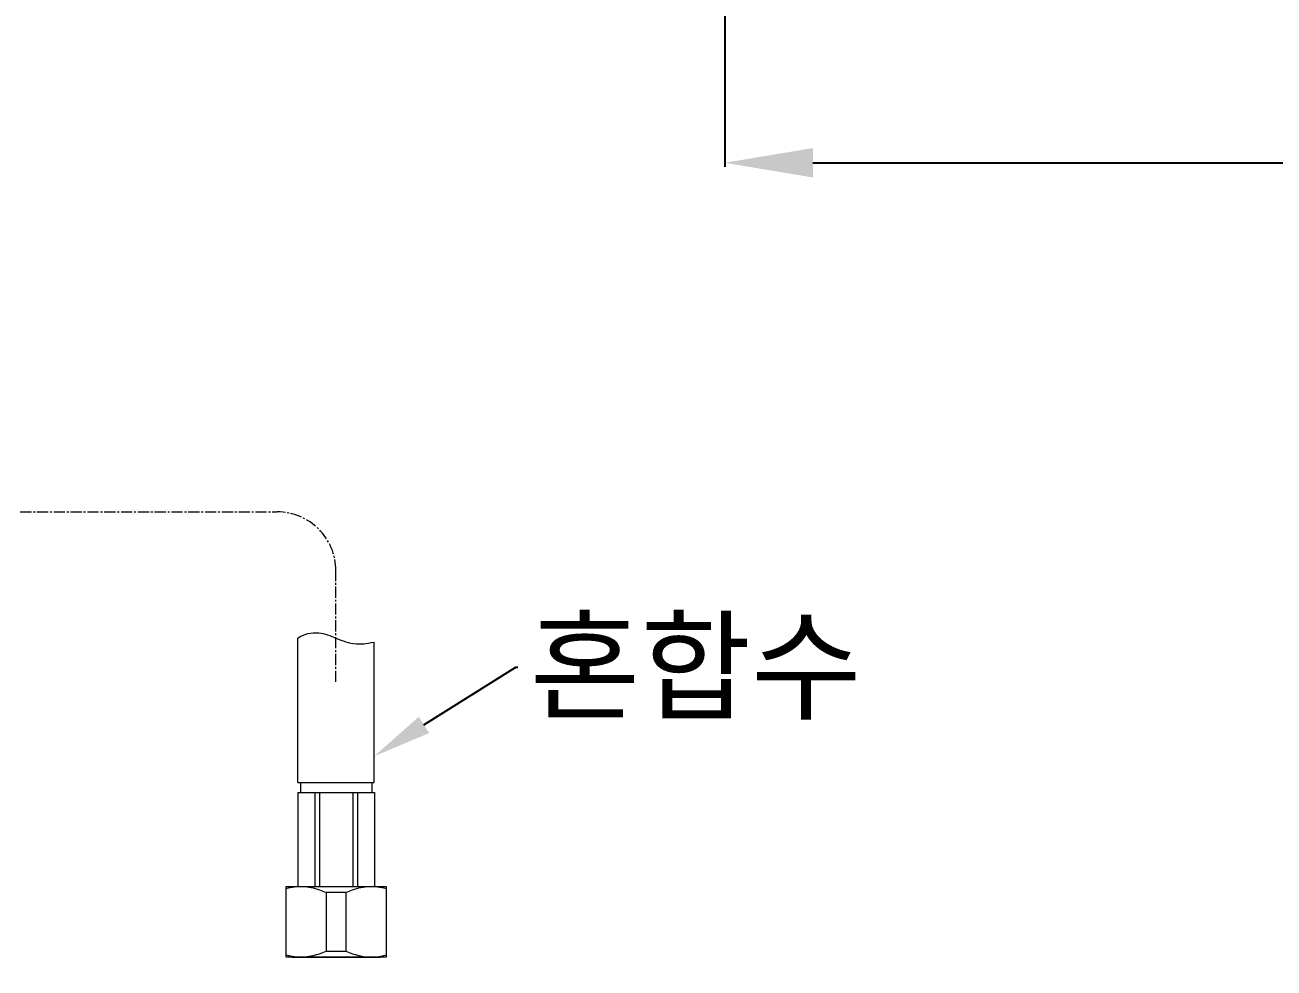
# Model space of a CAD drawing. Header units: millimetres. Extents: x 21205 to 22591, y -3891 to -2911.
# Drawn here: x 21688.4 to 21900.7, y -3613.5 to -3453.2 of the extents above; entities that cross this region are included whole.
import ezdxf
from ezdxf import colors
from ezdxf.entities.mleader import LeaderData, LeaderLine
from ezdxf.math import Vec2, Vec3

# ---------------------------------------------------------------- set-up
doc = ezdxf.new("R2010")
doc.units = ezdxf.units.MM
doc.header["$LTSCALE"] = 0.1
doc.linetypes.add('CENTER2', pattern=[28.575, 19.05, -3.175, 3.175, -3.175])
doc.layers.get('0').update_dxf_attribs({"lineweight": 13})
doc.layers.add('3', color=3, linetype='Continuous', lineweight=9)
doc.layers.add('Cneter', color=1, linetype='CENTER2', lineweight=13)
doc.styles.get("Standard").update_dxf_attribs({"font": 'arial.ttf'})
doc.dimstyles.new('A4', dxfattribs={"dimtxt": 4, "dimasz": 3.5, "dimexe": 0.7, "dimexo": 0.625, "dimgap": 0.5, "dimtad": 1, "dimdec": 1, "dimdsep": 46, "dimtxsty": 'Standard', "dimcen": 2.5, "dimclrd": 5, "dimclre": 5, "dimclrt": 7, "dimadec": 3, "dimazin": 2, "dimtfac": 1, "dimtdec": 1, "dimtmove": 0, "dimatfit": 3, "dimfxl": 0, "dimarcsym": 0})

# ---------------------------------------------------------------- blocks, each defined once
blk = doc.blocks.new('*D118')
at = {"layer": '3', "color": 3, "lineweight": -2}
for p, q in [((21807.35, -3184.3), (21807.35, -3477.32)), ((22047.64, -3422.99), (22047.64, -3477.32)), ((21822.35, -3476.62), (22032.64, -3476.62))]:
    blk.add_line(p, q, dxfattribs=at)
at = {"layer": '3', "color": 3}
for points in [[(21822.35, -3474.12), (21822.35, -3479.12), (21807.35, -3476.62)], [(22032.64, -3474.12), (22032.64, -3479.12), (22047.64, -3476.62)]]:
    blk.add_solid(points, dxfattribs=at)
at = {"layer": 'Defpoints', "color": 0}
for p in [(21807.35, -3183.68), (22047.64, -3422.36), (22047.64, -3476.62)]:
    blk.add_point(p, dxfattribs=at)
at = {"layer": '3', "color": 7, "insert": (21927.49, -3468.46), "char_height": 20, "attachment_point": 5}
blk.add_mtext('{\\H0.75x;\\C3;240}', dxfattribs=at)
blk = doc.blocks.new('*D121')
at = {"color": 3, "lineweight": -2}
for p, q in [((21669.36, -3431.84), (21641.42, -3431.84)), ((21642.12, -3446.84), (21642.12, -3618.91)), ((21718.57, -3633.91), (21641.42, -3633.91))]:
    blk.add_line(p, q, dxfattribs=at)
at = {"color": 3}
for points in [[(21639.62, -3446.84), (21644.62, -3446.84), (21642.12, -3431.84)], [(21639.62, -3618.91), (21644.62, -3618.91), (21642.12, -3633.91)]]:
    blk.add_solid(points, dxfattribs=at)
at = {"layer": 'Defpoints', "color": 0}
for p in [(21669.98, -3431.84), (21642.12, -3633.91), (21719.2, -3633.91)]:
    blk.add_point(p, dxfattribs=at)
at = {"color": 7, "insert": (21633.28, -3532.87), "char_height": 20, "attachment_point": 5, "rotation": 90}
blk.add_mtext('{\\H0.75x;500mm \\fGulim|b0|i0|c129|p50;이하}', dxfattribs=at)

msp = doc.modelspace()

# ---------------------------------------------------------------- linework, layer by layer
for p, q in [((21734.74, -3582.02), (21734.74, -3557.44)), ((21747.74, -3582.02), (21747.74, -3558.12)), ((21735.22, -3582.02), (21735.22, -3583.69)), ((21747.34, -3582.02), (21747.34, -3583.69)), ((21734.77, -3583.69), (21747.77, -3583.69)), ((21732.77, -3599.69), (21749.77, -3599.69)), ((21732.77, -3611.69), (21732.77, -3599.69)), ((21749.77, -3599.69), (21749.77, -3611.69)), ((21749.77, -3611.69), (21732.77, -3611.69)), ((21733.77, -3611.69), (21748.77, -3611.69)), ((21739.6, -3610.66), (21742.94, -3610.69))]:
    msp.add_line(p, q)
at = {"color": 7, "linetype": 'Continuous'}
for p, q in [((21734.74, -3582.02), (21747.74, -3582.02)), ((21734.77, -3583.69), (21734.77, -3599.69)), ((21737.66, -3583.69), (21737.66, -3599.69)), ((21738.43, -3583.69), (21738.43, -3599.69)), ((21744.12, -3583.69), (21744.12, -3599.69)), ((21744.88, -3583.69), (21744.88, -3599.69)), ((21747.77, -3583.69), (21747.77, -3599.69)), ((21732.77, -3599.69), (21749.77, -3599.69)), ((21739.6, -3600.69), (21739.6, -3610.66)), ((21742.94, -3600.69), (21739.6, -3600.69)), ((21742.94, -3600.69), (21742.94, -3610.69)), ((21734.77, -3611.69), (21747.77, -3611.69)), ((21739.6, -3611.69), (21742.94, -3611.69))]:
    msp.add_line(p, q, dxfattribs=at)
for points in [[(21732.77, -3600.04), (21733.15, -3599.93), (21734.22, -3599.75), (21735.27, -3599.69)], [(21735.27, -3599.69), (21736.33, -3599.75), (21737.39, -3599.93), (21738.47, -3600.24), (21739.6, -3600.69)], [(21742.94, -3600.69), (21744.07, -3600.24), (21745.16, -3599.93), (21746.22, -3599.75), (21747.27, -3599.69)], [(21747.27, -3599.69), (21748.33, -3599.75), (21749.39, -3599.93), (21749.77, -3600.04)], [(21732.77, -3611.31), (21733.15, -3611.42), (21734.22, -3611.6), (21735.27, -3611.66)], [(21735.27, -3611.66), (21736.33, -3611.6), (21737.39, -3611.42), (21738.47, -3611.11), (21739.6, -3610.66)], [(21742.94, -3610.69), (21744.07, -3611.13), (21745.16, -3611.44), (21746.22, -3611.63), (21747.27, -3611.69)], [(21747.27, -3611.69), (21748.33, -3611.63), (21749.39, -3611.44), (21749.77, -3611.33)]]:
    msp.add_lwpolyline(points, dxfattribs=at)
msp.add_open_spline([(21734.74, -3557.44), (21735.76, -3556.75), (21738.18, -3556.16), (21741.44, -3557.54), (21744.04, -3558.56), (21746.3, -3558.41), (21747.74, -3558.11)], degree=3, knots=[0, 0, 0, 0, 3.706091, 6.741227, 10.351505, 12.449035, 12.449035, 12.449035, 12.449035])
at = {"layer": 'Cneter'}
for p, q in [((21687.55, -3535.98), (21731.24, -3535.98)), ((21741.24, -3564.89), (21741.24, -3545.99))]:
    msp.add_line(p, q, dxfattribs=at)
msp.add_arc((21731.24, -3545.99), 10, 0, 90, dxfattribs=at)

# ---------------------------------------------------------------- dimensions: what is measured, and where the dimension line sits
dim = msp.add_linear_dim(base=(21642.12, -3633.91), p1=(21669.98, -3431.84), p2=(21719.2, -3633.91), angle=90, text='{\\H0.75x;500mm \\fGulim|b0|i0|c129|p50;이하}', dimstyle='A4', override={"dimtxt": 20, "dimasz": 15, "dimdec": 0, "dimclrd": 3, "dimclre": 3, "dimfxl": 0.18, "dimarcsym": 1})
dim.commit()
dim.dimension.update_dxf_attribs({"geometry": '*D121', "text_midpoint": (21633.28, -3532.87)})
at = {"layer": '3'}
dim = msp.add_linear_dim(base=(22047.64, -3476.62), p1=(21807.35, -3183.68), p2=(22047.64, -3422.36), text='{\\H0.75x;\\C3;<>}', dimstyle='A4', override={"dimtxt": 20, "dimasz": 15, "dimdec": 0, "dimclrd": 3, "dimclre": 3, "dimfxl": 0.18, "dimarcsym": 1}, dxfattribs=at)
dim.commit()
dim.dimension.update_dxf_attribs({"geometry": '*D118', "text_midpoint": (21927.49, -3468.46)})

# ---------------------------------------------------------------- leaders
at = {"color": 6}
ml = msp.add_multileader_mtext('Standard', dxfattribs=at)
ml.set_content('혼합수', color=6)
ml.set_leader_properties()
ml.build(insert=Vec2(0, 0))
ml.multileader.update_dxf_attribs({"has_text_frame": 1, "text_right_attachment_type": 6, "dogleg_length": 0.36, "arrow_head_size": 10})
ctx = ml.context
ctx.base_point, ctx.char_height, ctx.arrow_head_size, ctx.plane_origin = Vec3(21772.17, -3562.38), 15.002, 10, Vec3(21740.69, -3574.03)
ctx.right_attachment = 6
notes = []
notes.append((ctx, [(0, (1, 1, 0), (21771.81, -3562.38), (1, 0), 0.36, [(0, [(21747.74, -3577.54)], 0, [])])]))
ctx.mtext.insert, ctx.mtext.flow_direction = Vec3(21774.17, -3554.72), 5
for ctx, leaders in notes:
    for number, flags, end, landing, length, lines in leaders:
        leader = LeaderData()
        leader.index, (leader.has_last_leader_line, leader.has_dogleg_vector, leader.attachment_direction) = number, flags
        leader.last_leader_point, leader.dogleg_vector, leader.dogleg_length = Vec3(end), Vec3(landing), length
        for number, points, colour, breaks in lines:
            line = LeaderLine()
            line.index, line.vertices, line.color, line.breaks = number, Vec3.list(points), colors.encode_raw_color(colour), breaks
            leader.lines.append(line)
        ctx.leaders.append(leader)

doc.saveas('drawing.dxf')
